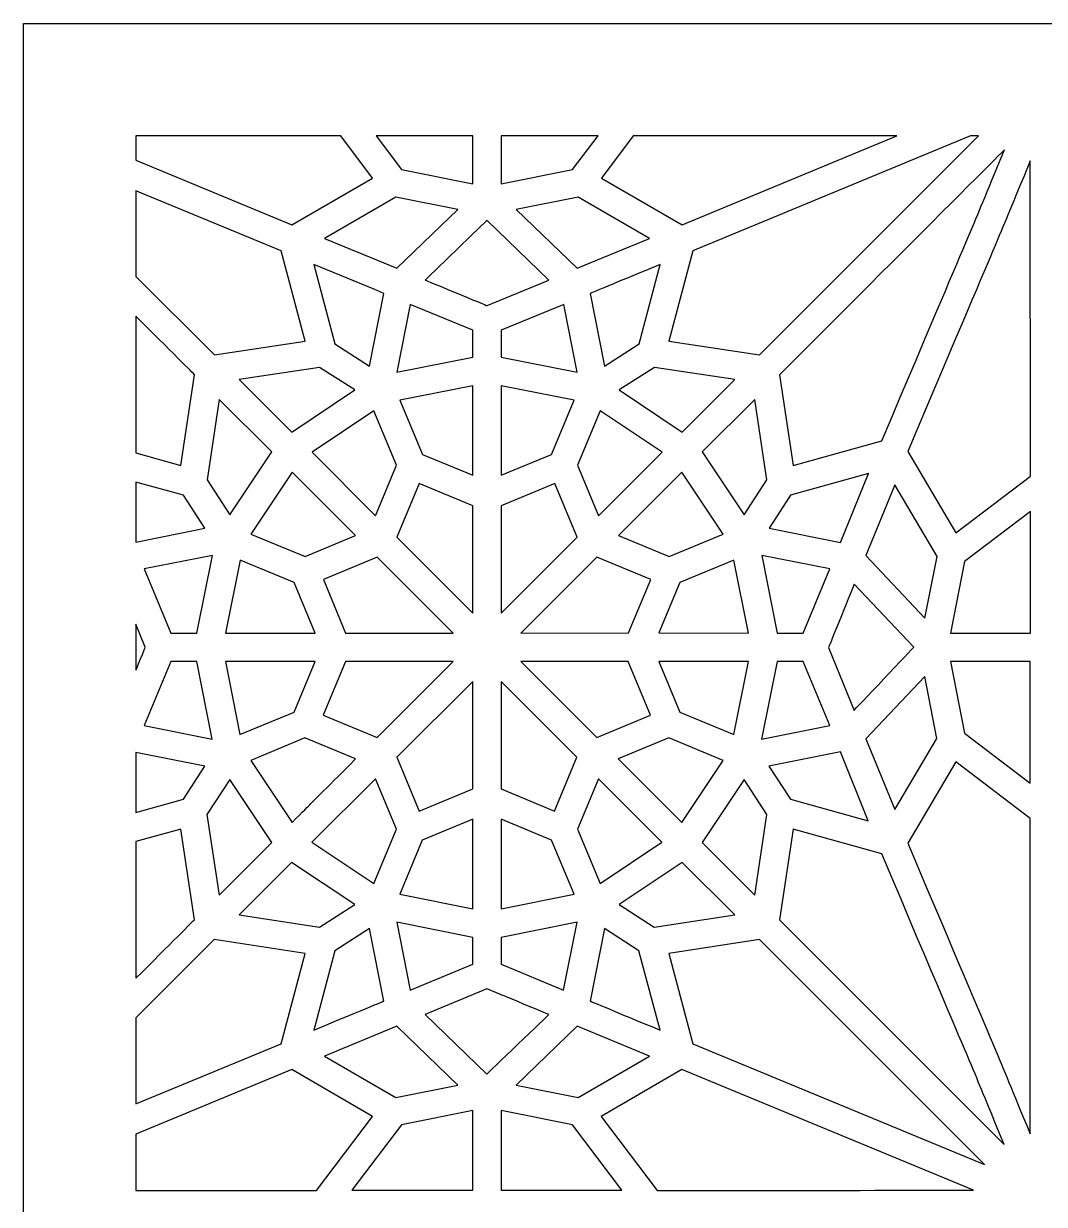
# Model space of a CAD drawing. Header units: millimetres. Extents: x -71 to 72, y -100 to 100.
# Drawn here: x -71.26 to -37.12, y 60.66 to 100.16 of the extents above; entities that cross this region are included whole.
import ezdxf

# ---------------------------------------------------------------- set-up
doc = ezdxf.new("R2010")
doc.units = ezdxf.units.MM
doc.header["$MEASUREMENT"] = 0
doc.layers.add('layer 1', color=7, linetype='Continuous')

msp = doc.modelspace()

# ---------------------------------------------------------------- linework, layer by layer
at = {"layer": 'layer 1', "color": 250}
for points, knots in [([(-71.2611, 100.1639), (-71.2611, 97.1268), (-71.2611, -98.5745), (-71.2611, -99.8361), (-71.2611, -99.8361), (-67.8761, -99.8361), (-44.6415, -99.8361), (-41.1315, -99.8361), (-41.1315, -99.8361), (-41.1315, -17.6932), (-64.9624, 9.6876), (-27.8356, 44.2271), (-27.8356, 44.2271), (-27.8356, 44.2271), (-27.8356, 44.2271), (-27.8356, 44.2271), (-27.8356, 44.2271), (-18.6697, 52.7731), (-6.8481, 60.2788), (0.1676, 70.1513), (0.1676, 70.1513), (13.6031, 51.2689), (43.5836, 41.9319), (48.2851, 8.6635), (48.2851, 8.6635), (48.2851, 8.6635), (48.2851, 8.6639), (48.2851, 8.6639), (48.2851, 8.6639), (48.2942, 8.5979), (48.3031, 8.5316), (48.3122, 8.4656), (48.3122, 8.4656), (48.3122, 8.4656), (48.3122, 8.4656), (48.3122, 8.4656), (48.3122, 8.4656), (51.6534, -15.6362), (41.4666, -45.9687), (41.4666, -99.8361), (41.4666, -99.8361), (44.6758, -99.8361), (70.0917, -99.8361), (71.5959, -99.8361), (71.5959, -99.8361), (71.5959, -96.0977), (71.5959, 89.4373), (71.5959, 100.1639), (71.5959, 100.1639), (50.7736, 100.1639), (-50.0276, 100.1639), (-71.2611, 100.1639)], [0, 0, 0, 0, 0.0714286, 0.0714286, 0.0714286, 0.0714286, 0.1428571, 0.1428571, 0.1428571, 0.1428571, 0.2142857, 0.2142857, 0.2142857, 0.2142857, 0.2857143, 0.2857143, 0.2857143, 0.2857143, 0.3571429, 0.3571429, 0.3571429, 0.3571429, 0.4285714, 0.4285714, 0.4285714, 0.4285714, 0.5, 0.5, 0.5, 0.5, 0.5714286, 0.5714286, 0.5714286, 0.5714286, 0.6428571, 0.6428571, 0.6428571, 0.6428571, 0.7142857, 0.7142857, 0.7142857, 0.7142857, 0.7857143, 0.7857143, 0.7857143, 0.7857143, 0.8571429, 0.8571429, 0.8571429, 0.8571429, 1, 1, 1, 1]), ([(-67.5032, 96.4061), (-67.5032, 96.4061), (-60.6557, 96.4061), (-60.6557, 96.4061), (-60.6557, 96.4061), (-60.6557, 96.4061), (-59.5888, 94.9953), (-59.5888, 94.9953), (-59.5888, 94.9953), (-59.5888, 94.9953), (-62.2864, 93.4293), (-62.2864, 93.4293), (-62.2864, 93.4293), (-62.2864, 93.4293), (-67.5032, 95.5904), (-67.5032, 95.5904), (-67.5032, 95.5904), (-67.5032, 95.5904), (-67.5032, 96.4061), (-67.5032, 96.4061)], [0, 0, 0, 0, 0.1666667, 0.1666667, 0.1666667, 0.1666667, 0.3333333, 0.3333333, 0.3333333, 0.3333333, 0.5, 0.5, 0.5, 0.5, 0.6666667, 0.6666667, 0.6666667, 0.6666667, 1, 1, 1, 1]), ([(-56.238, 96.4061), (-56.238, 96.4061), (-56.238, 94.802), (-56.238, 94.802), (-56.238, 94.802), (-56.238, 94.802), (-58.6213, 95.2786), (-58.6213, 95.2786), (-58.6213, 95.2786), (-58.6213, 95.2786), (-59.4749, 96.4061), (-59.4749, 96.4061), (-59.4749, 96.4061), (-59.4749, 96.4061), (-56.238, 96.4061), (-56.238, 96.4061)], [0, 0, 0, 0, 0.2, 0.2, 0.2, 0.2, 0.4, 0.4, 0.4, 0.4, 0.6, 0.6, 0.6, 0.6, 1, 1, 1, 1]), ([(-52.0506, 96.4061), (-52.0506, 96.4061), (-52.904, 95.2786), (-52.904, 95.2786), (-52.904, 95.2786), (-52.904, 95.2786), (-55.2876, 94.802), (-55.2876, 94.802), (-55.2876, 94.802), (-55.2876, 94.802), (-55.2876, 96.4061), (-55.2876, 96.4061), (-55.2876, 96.4061), (-55.2876, 96.4061), (-52.0506, 96.4061), (-52.0506, 96.4061)], [0, 0, 0, 0, 0.2, 0.2, 0.2, 0.2, 0.4, 0.4, 0.4, 0.4, 0.6, 0.6, 0.6, 0.6, 1, 1, 1, 1]), ([(-42.0539, 96.4061), (-42.0539, 96.4061), (-49.2391, 93.4293), (-49.2391, 93.4293), (-49.2391, 93.4293), (-49.2391, 93.4293), (-51.9366, 94.9953), (-51.9366, 94.9953), (-51.9366, 94.9953), (-51.9366, 94.9953), (-50.8697, 96.4061), (-50.8697, 96.4061), (-50.8697, 96.4061), (-50.8697, 96.4061), (-42.0539, 96.4061), (-42.0539, 96.4061)], [0, 0, 0, 0, 0.2, 0.2, 0.2, 0.2, 0.4, 0.4, 0.4, 0.4, 0.6, 0.6, 0.6, 0.6, 1, 1, 1, 1]), ([(-39.3212, 96.4061), (-39.3212, 96.4061), (-46.6453, 89.0782), (-46.6453, 89.0782), (-46.6453, 89.0782), (-46.6453, 89.0782), (-49.681, 89.5385), (-49.681, 89.5385), (-49.681, 89.5385), (-49.681, 89.5385), (-48.8768, 92.5622), (-48.8768, 92.5622), (-48.8768, 92.5622), (-48.8768, 92.5622), (-39.5983, 96.4061), (-39.5983, 96.4061), (-39.5983, 96.4061), (-39.5983, 96.4061), (-39.3212, 96.4061), (-39.3212, 96.4061)], [0, 0, 0, 0, 0.1666667, 0.1666667, 0.1666667, 0.1666667, 0.3333333, 0.3333333, 0.3333333, 0.3333333, 0.5, 0.5, 0.5, 0.5, 0.6666667, 0.6666667, 0.6666667, 0.6666667, 1, 1, 1, 1]), ([(-42.5603, 86.2051), (-42.5603, 86.2051), (-45.5236, 85.3835), (-45.5236, 85.3835), (-45.5236, 85.3835), (-45.5236, 85.3835), (-45.9806, 88.4135), (-45.9806, 88.4135), (-45.9806, 88.4135), (-45.9806, 88.4135), (-38.5335, 95.8649), (-38.4601, 95.9383), (-38.4601, 95.9383), (-39.8176, 92.6553), (-38.9921, 94.6192), (-42.5603, 86.2051)], [0, 0, 0, 0, 0.2, 0.2, 0.2, 0.2, 0.4, 0.4, 0.4, 0.4, 0.6, 0.6, 0.6, 0.6, 1, 1, 1, 1]), ([(-40.0815, 83.1286), (-40.0815, 83.1286), (-41.6914, 85.8478), (-41.6914, 85.8478), (-41.6914, 85.8478), (-38.0683, 94.3952), (-38.8972, 92.4221), (-37.5934, 95.5753), (-37.5934, 95.5753), (-37.5934, 95.5753), (-37.5906, 85.0226), (-37.5906, 85.0226), (-37.5906, 85.0226), (-37.5906, 85.0226), (-40.0815, 83.1286), (-40.0815, 83.1286)], [0, 0, 0, 0, 0.2, 0.2, 0.2, 0.2, 0.4, 0.4, 0.4, 0.4, 0.6, 0.6, 0.6, 0.6, 1, 1, 1, 1]), ([(-67.5032, 94.573), (-67.5032, 94.573), (-62.6486, 92.5622), (-62.6486, 92.5622), (-62.6486, 92.5622), (-62.6486, 92.5622), (-61.8444, 89.5385), (-61.8444, 89.5385), (-61.8444, 89.5385), (-61.8444, 89.5385), (-64.8799, 89.0782), (-64.8799, 89.0782), (-64.8799, 89.0782), (-64.8799, 89.0782), (-67.5032, 91.7025), (-67.5032, 91.7025), (-67.5032, 91.7025), (-67.5032, 91.7025), (-67.5032, 94.573), (-67.5032, 94.573)], [0, 0, 0, 0, 0.1666667, 0.1666667, 0.1666667, 0.1666667, 0.3333333, 0.3333333, 0.3333333, 0.3333333, 0.5, 0.5, 0.5, 0.5, 0.6666667, 0.6666667, 0.6666667, 0.6666667, 1, 1, 1, 1]), ([(-58.8135, 94.3589), (-58.8135, 94.3589), (-56.7402, 93.9444), (-56.7402, 93.9444), (-56.7402, 93.9444), (-56.7402, 93.9444), (-58.7798, 91.9766), (-58.7798, 91.9766), (-58.7798, 91.9766), (-58.7798, 91.9766), (-61.1944, 92.9767), (-61.1944, 92.9767), (-61.1944, 92.9767), (-61.1944, 92.9767), (-58.8135, 94.3589), (-58.8135, 94.3589)], [0, 0, 0, 0, 0.2, 0.2, 0.2, 0.2, 0.4, 0.4, 0.4, 0.4, 0.6, 0.6, 0.6, 0.6, 1, 1, 1, 1]), ([(-52.7458, 91.9766), (-52.7458, 91.9766), (-54.7856, 93.9444), (-54.7856, 93.9444), (-54.7856, 93.9444), (-54.7856, 93.9444), (-52.7119, 94.3589), (-52.7119, 94.3589), (-52.7119, 94.3589), (-52.7119, 94.3589), (-50.331, 92.9767), (-50.331, 92.9767), (-50.331, 92.9767), (-50.331, 92.9767), (-52.7458, 91.9766), (-52.7458, 91.9766)], [0, 0, 0, 0, 0.2, 0.2, 0.2, 0.2, 0.4, 0.4, 0.4, 0.4, 0.6, 0.6, 0.6, 0.6, 1, 1, 1, 1]), ([(-53.6925, 91.5843), (-53.6925, 91.5843), (-55.7629, 90.7267), (-55.7629, 90.7267), (-55.7629, 90.7267), (-55.7653, 90.7278), (-57.8305, 91.5832), (-57.8329, 91.5843), (-57.8329, 91.5843), (-57.8303, 91.5871), (-55.7655, 93.5789), (-55.7629, 93.5814), (-55.7629, 93.5814), (-55.7629, 93.5814), (-53.6925, 91.5843), (-53.6925, 91.5843)], [0, 0, 0, 0, 0.2, 0.2, 0.2, 0.2, 0.4, 0.4, 0.4, 0.4, 0.6, 0.6, 0.6, 0.6, 1, 1, 1, 1]), ([(-59.5176, 91.2647), (-59.5176, 91.2647), (-59.5201, 91.2622), (-59.5201, 91.2622), (-59.5201, 91.2622), (-59.5201, 91.2622), (-59.2136, 91.1356), (-59.2136, 91.1356), (-59.2136, 91.1356), (-59.2136, 91.1356), (-59.6966, 88.707), (-59.6966, 88.707), (-59.6966, 88.707), (-59.6966, 88.707), (-60.8484, 89.4493), (-60.8484, 89.4493), (-60.8484, 89.4493), (-60.8484, 89.4493), (-61.5556, 92.1078), (-61.5556, 92.1078), (-61.5556, 92.1078), (-61.5556, 92.1078), (-59.5176, 91.2647), (-59.5176, 91.2647)], [0, 0, 0, 0, 0.1428571, 0.1428571, 0.1428571, 0.1428571, 0.2857143, 0.2857143, 0.2857143, 0.2857143, 0.4285714, 0.4285714, 0.4285714, 0.4285714, 0.5714286, 0.5714286, 0.5714286, 0.5714286, 0.7142857, 0.7142857, 0.7142857, 0.7142857, 1, 1, 1, 1]), ([(-50.6771, 89.4493), (-50.6771, 89.4493), (-51.8353, 88.7028), (-51.8353, 88.7028), (-51.8353, 88.7028), (-51.8353, 88.7028), (-52.3129, 91.1352), (-52.3129, 91.1352), (-52.3129, 91.1352), (-52.3018, 91.1398), (-52.2885, 91.1486), (-49.9699, 92.1078), (-49.9699, 92.1078), (-49.9699, 92.1078), (-50.6771, 89.4493), (-50.6771, 89.4493)], [0, 0, 0, 0, 0.2, 0.2, 0.2, 0.2, 0.4, 0.4, 0.4, 0.4, 0.6, 0.6, 0.6, 0.6, 1, 1, 1, 1]), ([(-58.7799, 88.4993), (-58.7799, 88.4993), (-58.3285, 90.7694), (-58.3285, 90.7694), (-58.3285, 90.7694), (-58.3285, 90.7694), (-56.2373, 89.9047), (-56.2373, 89.9047), (-56.2373, 89.9047), (-56.2373, 89.9047), (-56.2369, 89.0044), (-56.2369, 89.0044), (-56.2369, 89.0044), (-56.2369, 89.0044), (-58.7799, 88.4993), (-58.7799, 88.4993)], [0, 0, 0, 0, 0.2, 0.2, 0.2, 0.2, 0.4, 0.4, 0.4, 0.4, 0.6, 0.6, 0.6, 0.6, 1, 1, 1, 1]), ([(-52.7456, 88.4993), (-52.7456, 88.4993), (-55.2903, 89.0051), (-55.2903, 89.0051), (-55.2903, 89.0051), (-55.2903, 89.0051), (-55.2883, 89.9047), (-55.2883, 89.9047), (-55.2883, 89.9047), (-55.2883, 89.9047), (-53.1972, 90.7694), (-53.1972, 90.7694), (-53.1972, 90.7694), (-53.1972, 90.7694), (-52.7456, 88.4993), (-52.7456, 88.4993)], [0, 0, 0, 0, 0.2, 0.2, 0.2, 0.2, 0.4, 0.4, 0.4, 0.4, 0.6, 0.6, 0.6, 0.6, 1, 1, 1, 1]), ([(-65.5451, 88.4139), (-65.5451, 88.4139), (-66.002, 85.3835), (-66.002, 85.3835), (-66.002, 85.3835), (-66.002, 85.3835), (-67.5032, 85.8002), (-67.5032, 85.8002), (-67.5032, 85.8002), (-67.5032, 85.8002), (-67.5032, 90.3732), (-67.5032, 90.3732), (-67.5032, 90.3732), (-66.3855, 89.2546), (-65.5451, 88.4139), (-65.5451, 88.4139)], [0, 0, 0, 0, 0.2, 0.2, 0.2, 0.2, 0.4, 0.4, 0.4, 0.4, 0.6, 0.6, 0.6, 0.6, 1, 1, 1, 1]), ([(-61.3609, 88.6619), (-61.3609, 88.6619), (-60.1854, 87.9052), (-60.1854, 87.9052), (-60.1854, 87.9052), (-60.1854, 87.9052), (-62.2934, 86.4979), (-62.2934, 86.4979), (-62.2934, 86.4979), (-62.2934, 86.4979), (-64.0534, 88.253), (-64.0534, 88.253), (-64.0534, 88.253), (-64.0534, 88.253), (-61.3609, 88.6619), (-61.3609, 88.6619)], [0, 0, 0, 0, 0.2, 0.2, 0.2, 0.2, 0.4, 0.4, 0.4, 0.4, 0.6, 0.6, 0.6, 0.6, 1, 1, 1, 1]), ([(-49.2321, 86.4979), (-49.2321, 86.4979), (-51.3401, 87.9052), (-51.3401, 87.9052), (-51.3401, 87.9052), (-51.3401, 87.9052), (-50.1647, 88.6619), (-50.1647, 88.6619), (-50.1647, 88.6619), (-50.1647, 88.6619), (-47.4719, 88.253), (-47.4719, 88.253), (-47.4719, 88.253), (-47.4719, 88.253), (-49.2321, 86.4979), (-49.2321, 86.4979)], [0, 0, 0, 0, 0.2, 0.2, 0.2, 0.2, 0.4, 0.4, 0.4, 0.4, 0.6, 0.6, 0.6, 0.6, 1, 1, 1, 1]), ([(-57.9243, 85.7508), (-57.9243, 85.7508), (-58.6767, 87.5619), (-58.6767, 87.5619), (-58.6767, 87.5619), (-58.6767, 87.5619), (-56.2366, 88.047), (-56.2366, 88.047), (-56.2366, 88.047), (-56.2366, 88.047), (-56.2359, 85.0509), (-56.2359, 85.0509), (-56.2359, 85.0509), (-56.2359, 85.0509), (-57.9243, 85.7508), (-57.9243, 85.7508)], [0, 0, 0, 0, 0.2, 0.2, 0.2, 0.2, 0.4, 0.4, 0.4, 0.4, 0.6, 0.6, 0.6, 0.6, 1, 1, 1, 1]), ([(-52.8487, 87.5619), (-52.8487, 87.5619), (-53.6011, 85.7508), (-53.6011, 85.7508), (-53.6011, 85.7508), (-53.6011, 85.7508), (-55.2913, 85.0505), (-55.2913, 85.0505), (-55.2913, 85.0505), (-55.2913, 85.0505), (-55.2913, 88.0477), (-55.2913, 88.0477), (-55.2913, 88.0477), (-55.2913, 88.0477), (-52.8487, 87.5619), (-52.8487, 87.5619)], [0, 0, 0, 0, 0.2, 0.2, 0.2, 0.2, 0.4, 0.4, 0.4, 0.4, 0.6, 0.6, 0.6, 0.6, 1, 1, 1, 1]), ([(-62.958, 85.834), (-62.958, 85.834), (-64.3665, 83.7244), (-64.3665, 83.7244), (-64.3665, 83.7244), (-64.3665, 83.7244), (-65.1254, 84.8963), (-65.1254, 84.8963), (-65.1254, 84.8963), (-65.1254, 84.8963), (-64.7192, 87.5905), (-64.7192, 87.5905), (-64.7192, 87.5905), (-64.7192, 87.5905), (-62.958, 85.834), (-62.958, 85.834)], [0, 0, 0, 0, 0.2, 0.2, 0.2, 0.2, 0.4, 0.4, 0.4, 0.4, 0.6, 0.6, 0.6, 0.6, 1, 1, 1, 1]), ([(-47.1592, 83.7244), (-47.1592, 83.7244), (-48.5674, 85.834), (-48.5674, 85.834), (-48.5674, 85.834), (-48.5674, 85.834), (-46.8063, 87.5901), (-46.8063, 87.5901), (-46.8063, 87.5901), (-46.8063, 87.5901), (-46.4002, 84.8963), (-46.4002, 84.8963), (-46.4002, 84.8963), (-46.4002, 84.8963), (-47.1592, 83.7244), (-47.1592, 83.7244)], [0, 0, 0, 0, 0.2, 0.2, 0.2, 0.2, 0.4, 0.4, 0.4, 0.4, 0.6, 0.6, 0.6, 0.6, 1, 1, 1, 1]), ([(-59.4931, 83.6983), (-59.4931, 83.6983), (-61.6154, 85.8206), (-61.6154, 85.8206), (-61.6154, 85.8206), (-61.6154, 85.8206), (-59.545, 87.2032), (-59.545, 87.2032), (-59.545, 87.2032), (-59.545, 87.2032), (-58.7912, 85.3885), (-58.7912, 85.3885), (-58.7912, 85.3885), (-58.7912, 85.3885), (-59.4931, 83.6983), (-59.4931, 83.6983)], [0, 0, 0, 0, 0.2, 0.2, 0.2, 0.2, 0.4, 0.4, 0.4, 0.4, 0.6, 0.6, 0.6, 0.6, 1, 1, 1, 1]), ([(-52.0325, 83.6983), (-52.0325, 83.6983), (-52.7345, 85.3885), (-52.7345, 85.3885), (-52.7345, 85.3885), (-52.7345, 85.3885), (-51.9807, 87.2032), (-51.9807, 87.2032), (-51.9807, 87.2032), (-51.9807, 87.2032), (-49.91, 85.8206), (-49.91, 85.8206), (-49.91, 85.8206), (-49.91, 85.8206), (-52.0325, 83.6983), (-52.0325, 83.6983)], [0, 0, 0, 0, 0.2, 0.2, 0.2, 0.2, 0.4, 0.4, 0.4, 0.4, 0.6, 0.6, 0.6, 0.6, 1, 1, 1, 1]), ([(-60.1573, 83.034), (-60.1573, 83.034), (-61.8495, 82.3313), (-61.8495, 82.3313), (-61.8495, 82.3313), (-61.8495, 82.3313), (-63.6636, 83.0848), (-63.6636, 83.0848), (-63.6636, 83.0848), (-63.6636, 83.0848), (-62.2802, 85.157), (-62.2802, 85.157), (-62.2802, 85.157), (-62.2802, 85.157), (-60.1573, 83.034), (-60.1573, 83.034)], [0, 0, 0, 0, 0.2, 0.2, 0.2, 0.2, 0.4, 0.4, 0.4, 0.4, 0.6, 0.6, 0.6, 0.6, 1, 1, 1, 1]), ([(-49.6762, 82.3313), (-49.6762, 82.3313), (-51.3683, 83.034), (-51.3683, 83.034), (-51.3683, 83.034), (-51.3683, 83.034), (-49.2453, 85.157), (-49.2453, 85.157), (-49.2453, 85.157), (-49.2453, 85.157), (-47.862, 83.0848), (-47.862, 83.0848), (-47.862, 83.0848), (-47.862, 83.0848), (-49.6762, 82.3313), (-49.6762, 82.3313)], [0, 0, 0, 0, 0.2, 0.2, 0.2, 0.2, 0.4, 0.4, 0.4, 0.4, 0.6, 0.6, 0.6, 0.6, 1, 1, 1, 1]), ([(-45.6125, 84.3845), (-45.6125, 84.3845), (-43.0074, 85.1066), (-43.0074, 85.1066), (-43.0074, 85.1066), (-43.0074, 85.1066), (-43.9364, 82.8012), (-43.9364, 82.8012), (-43.9364, 82.8012), (-43.9364, 82.8012), (-46.3302, 83.2764), (-46.3302, 83.2764), (-46.3302, 83.2764), (-46.3302, 83.2764), (-45.6125, 84.3845), (-45.6125, 84.3845)], [0, 0, 0, 0, 0.2, 0.2, 0.2, 0.2, 0.4, 0.4, 0.4, 0.4, 0.6, 0.6, 0.6, 0.6, 1, 1, 1, 1]), ([(-67.5032, 82.8181), (-67.5032, 82.8181), (-67.5032, 84.8254), (-67.5032, 84.8254), (-67.5032, 84.8254), (-67.5032, 84.8254), (-65.9132, 84.3845), (-65.9132, 84.3845), (-65.9132, 84.3845), (-65.9132, 84.3845), (-65.1955, 83.2764), (-65.1955, 83.2764), (-65.1955, 83.2764), (-65.1955, 83.2764), (-67.5032, 82.8181), (-67.5032, 82.8181)], [0, 0, 0, 0, 0.2, 0.2, 0.2, 0.2, 0.4, 0.4, 0.4, 0.4, 0.6, 0.6, 0.6, 0.6, 1, 1, 1, 1]), ([(-56.2355, 84.0341), (-56.2355, 84.0341), (-56.2344, 80.4397), (-56.2344, 80.4397), (-56.2344, 80.4397), (-56.2344, 80.4397), (-58.7746, 82.9797), (-58.7746, 82.9797), (-58.7746, 82.9797), (-58.7746, 82.9797), (-58.0279, 84.7771), (-58.0279, 84.7771), (-58.0279, 84.7771), (-58.0279, 84.7771), (-56.2355, 84.0341), (-56.2355, 84.0341)], [0, 0, 0, 0, 0.2, 0.2, 0.2, 0.2, 0.4, 0.4, 0.4, 0.4, 0.6, 0.6, 0.6, 0.6, 1, 1, 1, 1]), ([(-53.4978, 84.7771), (-53.4978, 84.7771), (-52.7512, 82.9797), (-52.7512, 82.9797), (-52.7512, 82.9797), (-52.7512, 82.9797), (-55.2913, 80.4397), (-55.2913, 80.4397), (-55.2913, 80.4397), (-55.2913, 80.4397), (-55.2913, 84.0334), (-55.2913, 84.0334), (-55.2913, 84.0334), (-55.2913, 84.0334), (-53.4978, 84.7771), (-53.4978, 84.7771)], [0, 0, 0, 0, 0.2, 0.2, 0.2, 0.2, 0.4, 0.4, 0.4, 0.4, 0.6, 0.6, 0.6, 0.6, 1, 1, 1, 1]), ([(-41.1154, 80.269), (-41.1154, 80.269), (-43.0956, 82.3662), (-43.0956, 82.3662), (-43.0956, 82.3662), (-43.0956, 82.3662), (-42.1199, 84.7274), (-42.1199, 84.7274), (-42.1199, 84.7274), (-42.1199, 84.7274), (-40.7052, 82.3383), (-40.7052, 82.3383), (-40.7052, 82.3383), (-40.7052, 82.3383), (-41.1154, 80.269), (-41.1154, 80.269)], [0, 0, 0, 0, 0.2, 0.2, 0.2, 0.2, 0.4, 0.4, 0.4, 0.4, 0.6, 0.6, 0.6, 0.6, 1, 1, 1, 1]), ([(-40.2594, 79.7715), (-40.2594, 79.7715), (-39.791, 82.1694), (-39.791, 82.1694), (-39.791, 82.1694), (-39.791, 82.1694), (-37.5906, 83.844), (-37.5906, 83.844), (-37.5906, 83.844), (-37.5906, 83.844), (-37.5906, 79.7715), (-37.5906, 79.7715), (-37.5906, 79.7715), (-37.5906, 79.7715), (-40.2594, 79.7715), (-40.2594, 79.7715)], [0, 0, 0, 0, 0.2, 0.2, 0.2, 0.2, 0.4, 0.4, 0.4, 0.4, 0.6, 0.6, 0.6, 0.6, 1, 1, 1, 1]), ([(-64.949, 82.3676), (-64.949, 82.3676), (-65.4644, 79.7715), (-65.4644, 79.7715), (-65.4644, 79.7715), (-65.4644, 79.7715), (-66.3378, 79.7715), (-66.3378, 79.7715), (-66.3378, 79.7715), (-66.3378, 79.7715), (-67.2268, 81.9154), (-67.2268, 81.9154), (-67.2268, 81.9154), (-67.2268, 81.9154), (-64.949, 82.3676), (-64.949, 82.3676)], [0, 0, 0, 0, 0.2, 0.2, 0.2, 0.2, 0.4, 0.4, 0.4, 0.4, 0.6, 0.6, 0.6, 0.6, 1, 1, 1, 1]), ([(-62.2093, 81.4635), (-62.2093, 81.4635), (-61.5077, 79.7715), (-61.5077, 79.7715), (-61.5077, 79.7715), (-61.5077, 79.7715), (-64.5066, 79.7715), (-64.5066, 79.7715), (-64.5066, 79.7715), (-64.5066, 79.7715), (-64.0211, 82.2163), (-64.0211, 82.2163), (-64.0211, 82.2163), (-64.0211, 82.2163), (-62.2093, 81.4635), (-62.2093, 81.4635)], [0, 0, 0, 0, 0.2, 0.2, 0.2, 0.2, 0.4, 0.4, 0.4, 0.4, 0.6, 0.6, 0.6, 0.6, 1, 1, 1, 1]), ([(-56.8949, 79.7715), (-56.8949, 79.7715), (-60.4908, 79.7715), (-60.4908, 79.7715), (-60.4908, 79.7715), (-60.4908, 79.7715), (-61.2357, 81.5693), (-61.2357, 81.5693), (-61.2357, 81.5693), (-61.2357, 81.5693), (-59.4388, 82.3158), (-59.4388, 82.3158), (-59.4388, 82.3158), (-59.4388, 82.3158), (-56.8949, 79.7715), (-56.8949, 79.7715)], [0, 0, 0, 0, 0.2, 0.2, 0.2, 0.2, 0.4, 0.4, 0.4, 0.4, 0.6, 0.6, 0.6, 0.6, 1, 1, 1, 1]), ([(-52.0867, 82.3158), (-52.0867, 82.3158), (-50.2896, 81.5693), (-50.2896, 81.5693), (-50.2896, 81.5693), (-50.2896, 81.5693), (-51.0333, 79.7751), (-51.0333, 79.7751), (-51.0333, 79.7751), (-51.0333, 79.7751), (-54.63, 79.7726), (-54.63, 79.7726), (-54.63, 79.7726), (-54.63, 79.7726), (-52.0867, 82.3158), (-52.0867, 82.3158)], [0, 0, 0, 0, 0.2, 0.2, 0.2, 0.2, 0.4, 0.4, 0.4, 0.4, 0.6, 0.6, 0.6, 0.6, 1, 1, 1, 1]), ([(-47.5041, 82.2163), (-47.5041, 82.2163), (-47.0192, 79.7729), (-47.0192, 79.7729), (-47.0192, 79.7729), (-47.0192, 79.7729), (-50.0163, 79.7751), (-50.0163, 79.7751), (-50.0163, 79.7751), (-50.0163, 79.7751), (-49.3165, 81.4635), (-49.3165, 81.4635), (-49.3165, 81.4635), (-49.3165, 81.4635), (-47.5041, 82.2163), (-47.5041, 82.2163)], [0, 0, 0, 0, 0.2, 0.2, 0.2, 0.2, 0.4, 0.4, 0.4, 0.4, 0.6, 0.6, 0.6, 0.6, 1, 1, 1, 1]), ([(-44.2987, 81.9154), (-44.2987, 81.9154), (-45.1879, 79.7715), (-45.1879, 79.7715), (-45.1879, 79.7715), (-45.1879, 79.7715), (-46.0612, 79.7722), (-46.0612, 79.7722), (-46.0612, 79.7722), (-46.0612, 79.7722), (-46.5764, 82.3676), (-46.5764, 82.3676), (-46.5764, 82.3676), (-46.5764, 82.3676), (-44.2987, 81.9154), (-44.2987, 81.9154)], [0, 0, 0, 0, 0.2, 0.2, 0.2, 0.2, 0.4, 0.4, 0.4, 0.4, 0.6, 0.6, 0.6, 0.6, 1, 1, 1, 1]), ([(-41.4911, 79.2988), (-41.4937, 79.2956), (-43.485, 77.1874), (-43.4877, 77.1846), (-43.4877, 77.1846), (-43.4877, 77.1846), (-44.337, 79.2925), (-44.337, 79.2925), (-44.337, 79.2925), (-44.3345, 79.2992), (-43.487, 81.4028), (-43.4844, 81.4091), (-43.4844, 81.4091), (-43.4844, 81.4091), (-41.4911, 79.2988), (-41.4911, 79.2988)], [0, 0, 0, 0, 0.2, 0.2, 0.2, 0.2, 0.4, 0.4, 0.4, 0.4, 0.6, 0.6, 0.6, 0.6, 1, 1, 1, 1]), ([(-67.5032, 80.0739), (-67.5032, 80.0739), (-67.1917, 79.3013), (-67.1917, 79.3013), (-67.1917, 79.3013), (-67.1946, 79.2946), (-67.5004, 78.535), (-67.5032, 78.5283), (-67.5032, 78.5283), (-67.5032, 79.0847), (-67.5032, 79.5112), (-67.5032, 80.0739)], [0, 0, 0, 0, 0.25, 0.25, 0.25, 0.25, 0.5, 0.5, 0.5, 0.5, 1, 1, 1, 1]), ([(-67.23, 76.6784), (-67.23, 76.6784), (-66.3411, 78.8219), (-66.3411, 78.8219), (-66.3411, 78.8219), (-66.3411, 78.8219), (-65.4678, 78.8215), (-65.4678, 78.8215), (-65.4678, 78.8215), (-65.4678, 78.8215), (-64.9526, 76.2261), (-64.9526, 76.2261), (-64.9526, 76.2261), (-64.9526, 76.2261), (-67.23, 76.6784), (-67.23, 76.6784)], [0, 0, 0, 0, 0.2, 0.2, 0.2, 0.2, 0.4, 0.4, 0.4, 0.4, 0.6, 0.6, 0.6, 0.6, 1, 1, 1, 1]), ([(-61.5124, 78.8187), (-61.5124, 78.8187), (-62.2125, 77.1303), (-62.2125, 77.1303), (-62.2125, 77.1303), (-62.2125, 77.1303), (-64.0249, 76.3775), (-64.0249, 76.3775), (-64.0249, 76.3775), (-64.0249, 76.3775), (-64.5098, 78.8208), (-64.5098, 78.8208), (-64.5098, 78.8208), (-64.5098, 78.8208), (-61.5124, 78.8187), (-61.5124, 78.8187)], [0, 0, 0, 0, 0.2, 0.2, 0.2, 0.2, 0.4, 0.4, 0.4, 0.4, 0.6, 0.6, 0.6, 0.6, 1, 1, 1, 1]), ([(-59.4421, 76.278), (-59.4421, 76.278), (-61.2395, 77.0248), (-61.2395, 77.0248), (-61.2395, 77.0248), (-61.2395, 77.0248), (-60.4957, 78.8187), (-60.4957, 78.8187), (-60.4957, 78.8187), (-60.4957, 78.8187), (-56.8991, 78.8212), (-56.8991, 78.8212), (-56.8991, 78.8212), (-56.8991, 78.8212), (-59.4421, 76.278), (-59.4421, 76.278)], [0, 0, 0, 0, 0.2, 0.2, 0.2, 0.2, 0.4, 0.4, 0.4, 0.4, 0.6, 0.6, 0.6, 0.6, 1, 1, 1, 1]), ([(-52.0902, 76.278), (-52.0902, 76.278), (-54.634, 78.8219), (-54.634, 78.8219), (-54.634, 78.8219), (-54.634, 78.8219), (-51.0383, 78.8219), (-51.0383, 78.8219), (-51.0383, 78.8219), (-51.0383, 78.8219), (-50.293, 77.0248), (-50.293, 77.0248), (-50.293, 77.0248), (-50.293, 77.0248), (-52.0902, 76.278), (-52.0902, 76.278)], [0, 0, 0, 0, 0.2, 0.2, 0.2, 0.2, 0.4, 0.4, 0.4, 0.4, 0.6, 0.6, 0.6, 0.6, 1, 1, 1, 1]), ([(-47.5076, 76.3775), (-47.5076, 76.3775), (-49.3196, 77.1303), (-49.3196, 77.1303), (-49.3196, 77.1303), (-49.3196, 77.1303), (-50.0211, 78.8219), (-50.0211, 78.8219), (-50.0211, 78.8219), (-50.0211, 78.8219), (-47.0222, 78.8219), (-47.0222, 78.8219), (-47.0222, 78.8219), (-47.0222, 78.8219), (-47.5076, 76.3775), (-47.5076, 76.3775)], [0, 0, 0, 0, 0.2, 0.2, 0.2, 0.2, 0.4, 0.4, 0.4, 0.4, 0.6, 0.6, 0.6, 0.6, 1, 1, 1, 1]), ([(-46.5799, 76.2258), (-46.5799, 76.2258), (-46.0647, 78.8219), (-46.0647, 78.8219), (-46.0647, 78.8219), (-46.0647, 78.8219), (-45.1912, 78.8219), (-45.1912, 78.8219), (-45.1912, 78.8219), (-45.1912, 78.8219), (-44.302, 76.6784), (-44.302, 76.6784), (-44.302, 76.6784), (-44.302, 76.6784), (-46.5799, 76.2258), (-46.5799, 76.2258)], [0, 0, 0, 0, 0.2, 0.2, 0.2, 0.2, 0.4, 0.4, 0.4, 0.4, 0.6, 0.6, 0.6, 0.6, 1, 1, 1, 1]), ([(-40.2629, 78.8219), (-40.2629, 78.8219), (-37.594, 78.8219), (-37.594, 78.8219), (-37.594, 78.8219), (-37.594, 78.8219), (-37.594, 74.7497), (-37.594, 74.7497), (-37.594, 74.7497), (-37.594, 74.7497), (-39.7944, 76.4244), (-39.7944, 76.4244), (-39.7944, 76.4244), (-39.7944, 76.4244), (-40.2629, 78.8219), (-40.2629, 78.8219)], [0, 0, 0, 0, 0.2, 0.2, 0.2, 0.2, 0.4, 0.4, 0.4, 0.4, 0.6, 0.6, 0.6, 0.6, 1, 1, 1, 1]), ([(-42.1233, 73.866), (-42.1233, 73.866), (-43.099, 76.2275), (-43.099, 76.2275), (-43.099, 76.2275), (-43.099, 76.2275), (-41.1219, 78.3213), (-41.1219, 78.3213), (-41.1219, 78.3213), (-41.1219, 78.3213), (-40.7154, 76.2441), (-40.7154, 76.2441), (-40.7154, 76.2441), (-40.7154, 76.2441), (-42.1233, 73.866), (-42.1233, 73.866)], [0, 0, 0, 0, 0.2, 0.2, 0.2, 0.2, 0.4, 0.4, 0.4, 0.4, 0.6, 0.6, 0.6, 0.6, 1, 1, 1, 1]), ([(-58.0311, 73.8166), (-58.0311, 73.8166), (-58.7779, 75.6137), (-58.7779, 75.6137), (-58.7779, 75.6137), (-58.7779, 75.6137), (-56.2377, 78.154), (-56.2377, 78.154), (-56.2377, 78.154), (-56.2377, 78.154), (-56.2377, 74.5599), (-56.2377, 74.5599), (-56.2377, 74.5599), (-56.2377, 74.5599), (-58.0311, 73.8166), (-58.0311, 73.8166)], [0, 0, 0, 0, 0.2, 0.2, 0.2, 0.2, 0.4, 0.4, 0.4, 0.4, 0.6, 0.6, 0.6, 0.6, 1, 1, 1, 1]), ([(-52.7544, 75.6137), (-52.7544, 75.6137), (-53.5011, 73.8166), (-53.5011, 73.8166), (-53.5011, 73.8166), (-53.5011, 73.8166), (-55.2935, 74.5596), (-55.2935, 74.5596), (-55.2935, 74.5596), (-55.2935, 74.5596), (-55.2943, 78.154), (-55.2943, 78.154), (-55.2943, 78.154), (-55.2943, 78.154), (-52.7544, 75.6137), (-52.7544, 75.6137)], [0, 0, 0, 0, 0.2, 0.2, 0.2, 0.2, 0.4, 0.4, 0.4, 0.4, 0.6, 0.6, 0.6, 0.6, 1, 1, 1, 1]), ([(-61.8527, 76.2625), (-61.8527, 76.2625), (-60.1606, 75.5594), (-60.1606, 75.5594), (-60.1606, 75.5594), (-62.5752, 73.1453), (-60.7774, 74.9427), (-62.2835, 73.4367), (-62.2835, 73.4367), (-62.2835, 73.4367), (-63.667, 75.5089), (-63.667, 75.5089), (-63.667, 75.5089), (-63.667, 75.5089), (-61.8527, 76.2625), (-61.8527, 76.2625)], [0, 0, 0, 0, 0.2, 0.2, 0.2, 0.2, 0.4, 0.4, 0.4, 0.4, 0.6, 0.6, 0.6, 0.6, 1, 1, 1, 1]), ([(-49.6795, 76.2625), (-49.6795, 76.2625), (-47.8654, 75.5089), (-47.8654, 75.5089), (-47.8654, 75.5089), (-47.8654, 75.5089), (-49.2487, 73.4367), (-49.2487, 73.4367), (-49.2487, 73.4367), (-49.2487, 73.4367), (-51.3716, 75.5594), (-51.3716, 75.5594), (-51.3716, 75.5594), (-51.3716, 75.5594), (-49.6795, 76.2625), (-49.6795, 76.2625)], [0, 0, 0, 0, 0.2, 0.2, 0.2, 0.2, 0.4, 0.4, 0.4, 0.4, 0.6, 0.6, 0.6, 0.6, 1, 1, 1, 1]), ([(-67.5032, 75.7749), (-67.5032, 75.7749), (-65.1988, 75.3174), (-65.1988, 75.3174), (-65.1988, 75.3174), (-65.1988, 75.3174), (-65.9164, 74.2093), (-65.9164, 74.2093), (-65.9164, 74.2093), (-65.9164, 74.2093), (-67.5032, 73.7694), (-67.5032, 73.7694), (-67.5032, 73.7694), (-67.5032, 73.7694), (-67.5032, 75.7749), (-67.5032, 75.7749)], [0, 0, 0, 0, 0.2, 0.2, 0.2, 0.2, 0.4, 0.4, 0.4, 0.4, 0.6, 0.6, 0.6, 0.6, 1, 1, 1, 1]), ([(-43.0108, 73.4868), (-43.0108, 73.4868), (-45.6158, 74.2093), (-45.6158, 74.2093), (-45.6158, 74.2093), (-45.6158, 74.2093), (-46.3335, 75.3174), (-46.3335, 75.3174), (-46.3335, 75.3174), (-46.3335, 75.3174), (-43.9397, 75.7926), (-43.9397, 75.7926), (-43.9397, 75.7926), (-43.9397, 75.7926), (-43.0108, 73.4868), (-43.0108, 73.4868)], [0, 0, 0, 0, 0.2, 0.2, 0.2, 0.2, 0.4, 0.4, 0.4, 0.4, 0.6, 0.6, 0.6, 0.6, 1, 1, 1, 1]), ([(-40.0848, 75.4652), (-40.0848, 75.4652), (-37.594, 73.5711), (-37.594, 73.5711), (-37.594, 73.5711), (-37.594, 73.5711), (-37.5969, 63.0185), (-37.5969, 63.0185), (-37.5969, 63.0185), (-38.8885, 66.1427), (-38.3083, 64.7605), (-41.6947, 72.746), (-41.6947, 72.746), (-41.6947, 72.746), (-40.0848, 75.4652), (-40.0848, 75.4652)], [0, 0, 0, 0, 0.2, 0.2, 0.2, 0.2, 0.4, 0.4, 0.4, 0.4, 0.6, 0.6, 0.6, 0.6, 1, 1, 1, 1]), ([(-64.3698, 74.8693), (-64.3698, 74.8693), (-62.9613, 72.7597), (-62.9613, 72.7597), (-62.9613, 72.7597), (-62.9613, 72.7597), (-64.7224, 71.0036), (-64.7224, 71.0036), (-64.7224, 71.0036), (-64.7224, 71.0036), (-65.1287, 73.6974), (-65.1287, 73.6974), (-65.1287, 73.6974), (-65.1287, 73.6974), (-64.3698, 74.8693), (-64.3698, 74.8693)], [0, 0, 0, 0, 0.2, 0.2, 0.2, 0.2, 0.4, 0.4, 0.4, 0.4, 0.6, 0.6, 0.6, 0.6, 1, 1, 1, 1]), ([(-59.4964, 74.8954), (-59.4964, 74.8954), (-58.7945, 73.2053), (-58.7945, 73.2053), (-58.7945, 73.2053), (-58.7945, 73.2053), (-59.5483, 71.3906), (-59.5483, 71.3906), (-59.5483, 71.3906), (-59.5483, 71.3906), (-61.6188, 72.7731), (-61.6188, 72.7731), (-61.6188, 72.7731), (-61.6188, 72.7731), (-59.4964, 74.8954), (-59.4964, 74.8954)], [0, 0, 0, 0, 0.2, 0.2, 0.2, 0.2, 0.4, 0.4, 0.4, 0.4, 0.6, 0.6, 0.6, 0.6, 1, 1, 1, 1]), ([(-52.0358, 74.8954), (-52.0358, 74.8954), (-49.9136, 72.7731), (-49.9136, 72.7731), (-49.9136, 72.7731), (-49.9136, 72.7731), (-51.984, 71.3906), (-51.984, 71.3906), (-51.984, 71.3906), (-51.984, 71.3906), (-52.7378, 73.2053), (-52.7378, 73.2053), (-52.7378, 73.2053), (-52.7378, 73.2053), (-52.0358, 74.8954), (-52.0358, 74.8954)], [0, 0, 0, 0, 0.2, 0.2, 0.2, 0.2, 0.4, 0.4, 0.4, 0.4, 0.6, 0.6, 0.6, 0.6, 1, 1, 1, 1]), ([(-46.4035, 73.6974), (-46.4035, 73.6974), (-46.8096, 71.0036), (-46.8096, 71.0036), (-46.8096, 71.0036), (-46.8096, 71.0036), (-48.571, 72.7597), (-48.571, 72.7597), (-48.571, 72.7597), (-48.571, 72.7597), (-47.1625, 74.8693), (-47.1625, 74.8693), (-47.1625, 74.8693), (-47.1625, 74.8693), (-46.4035, 73.6974), (-46.4035, 73.6974)], [0, 0, 0, 0, 0.2, 0.2, 0.2, 0.2, 0.4, 0.4, 0.4, 0.4, 0.6, 0.6, 0.6, 0.6, 1, 1, 1, 1]), ([(-56.2377, 73.5432), (-56.2377, 73.5432), (-56.2377, 70.546), (-56.2377, 70.546), (-56.2377, 70.546), (-56.2377, 70.546), (-58.68, 71.0318), (-58.68, 71.0318), (-58.68, 71.0318), (-58.68, 71.0318), (-57.9278, 72.8426), (-57.9278, 72.8426), (-57.9278, 72.8426), (-57.9278, 72.8426), (-56.2377, 73.5432), (-56.2377, 73.5432)], [0, 0, 0, 0, 0.2, 0.2, 0.2, 0.2, 0.4, 0.4, 0.4, 0.4, 0.6, 0.6, 0.6, 0.6, 1, 1, 1, 1]), ([(-53.6044, 72.8426), (-53.6044, 72.8426), (-52.852, 71.0318), (-52.852, 71.0318), (-52.852, 71.0318), (-52.852, 71.0318), (-55.2921, 70.5467), (-55.2921, 70.5467), (-55.2921, 70.5467), (-55.2921, 70.5467), (-55.2931, 73.5429), (-55.2931, 73.5429), (-55.2931, 73.5429), (-55.2931, 73.5429), (-53.6044, 72.8426), (-53.6044, 72.8426)], [0, 0, 0, 0, 0.2, 0.2, 0.2, 0.2, 0.4, 0.4, 0.4, 0.4, 0.6, 0.6, 0.6, 0.6, 1, 1, 1, 1]), ([(-67.5032, 72.795), (-67.5032, 72.795), (-66.0053, 73.2102), (-66.0053, 73.2102), (-66.0053, 73.2102), (-66.0053, 73.2102), (-65.5483, 70.1802), (-65.5483, 70.1802), (-65.5483, 70.1802), (-65.5483, 70.1802), (-66.3871, 69.3406), (-67.5032, 68.2241), (-67.5032, 68.2241), (-67.5032, 68.2241), (-67.5032, 72.795), (-67.5032, 72.795)], [0, 0, 0, 0, 0.2, 0.2, 0.2, 0.2, 0.4, 0.4, 0.4, 0.4, 0.6, 0.6, 0.6, 0.6, 1, 1, 1, 1]), ([(-45.9839, 70.1799), (-45.9839, 70.1799), (-45.5269, 73.2102), (-45.5269, 73.2102), (-45.5269, 73.2102), (-45.5269, 73.2102), (-42.5637, 72.3882), (-42.5637, 72.3882), (-42.5637, 72.3882), (-38.8284, 63.5762), (-39.8528, 66.0157), (-38.4634, 62.6551), (-38.4634, 62.6551), (-38.5399, 62.7317), (-45.9839, 70.1799), (-45.9839, 70.1799)], [0, 0, 0, 0, 0.2, 0.2, 0.2, 0.2, 0.4, 0.4, 0.4, 0.4, 0.6, 0.6, 0.6, 0.6, 1, 1, 1, 1]), ([(-62.2967, 72.0958), (-62.2967, 72.0958), (-60.1887, 70.6886), (-60.1887, 70.6886), (-60.1887, 70.6886), (-60.1887, 70.6886), (-61.3642, 69.9319), (-61.3642, 69.9319), (-61.3642, 69.9319), (-61.3642, 69.9319), (-64.0571, 70.3407), (-64.0571, 70.3407), (-64.0571, 70.3407), (-64.0571, 70.3407), (-62.2967, 72.0958), (-62.2967, 72.0958)], [0, 0, 0, 0, 0.2, 0.2, 0.2, 0.2, 0.4, 0.4, 0.4, 0.4, 0.6, 0.6, 0.6, 0.6, 1, 1, 1, 1]), ([(-50.1682, 69.9319), (-50.1682, 69.9319), (-51.3433, 70.6886), (-51.3433, 70.6886), (-51.3433, 70.6886), (-51.3433, 70.6886), (-49.2355, 72.0958), (-49.2355, 72.0958), (-49.2355, 72.0958), (-49.2355, 72.0958), (-47.4753, 70.3407), (-47.4753, 70.3407), (-47.4753, 70.3407), (-47.4753, 70.3407), (-50.1682, 69.9319), (-50.1682, 69.9319)], [0, 0, 0, 0, 0.2, 0.2, 0.2, 0.2, 0.4, 0.4, 0.4, 0.4, 0.6, 0.6, 0.6, 0.6, 1, 1, 1, 1]), ([(-56.2384, 69.5886), (-56.2384, 69.5886), (-56.2406, 68.689), (-56.2406, 68.689), (-56.2406, 68.689), (-56.2406, 68.689), (-58.3317, 67.824), (-58.3317, 67.824), (-58.3317, 67.824), (-58.3317, 67.824), (-58.7834, 70.0945), (-58.7834, 70.0945), (-58.7834, 70.0945), (-58.7834, 70.0945), (-56.2384, 69.5886), (-56.2384, 69.5886)], [0, 0, 0, 0, 0.2, 0.2, 0.2, 0.2, 0.4, 0.4, 0.4, 0.4, 0.6, 0.6, 0.6, 0.6, 1, 1, 1, 1]), ([(-52.7489, 70.0945), (-52.7489, 70.0945), (-53.2005, 67.824), (-53.2005, 67.824), (-53.2005, 67.824), (-53.2005, 67.824), (-55.2916, 68.689), (-55.2916, 68.689), (-55.2916, 68.689), (-55.2916, 68.689), (-55.292, 69.5893), (-55.292, 69.5893), (-55.292, 69.5893), (-55.292, 69.5893), (-52.7489, 70.0945), (-52.7489, 70.0945)], [0, 0, 0, 0, 0.2, 0.2, 0.2, 0.2, 0.4, 0.4, 0.4, 0.4, 0.6, 0.6, 0.6, 0.6, 1, 1, 1, 1]), ([(-60.8518, 69.1441), (-60.8518, 69.1441), (-59.6936, 69.8909), (-59.6936, 69.8909), (-59.6936, 69.8909), (-59.6936, 69.8909), (-59.2159, 67.4585), (-59.2159, 67.4585), (-59.2159, 67.4585), (-59.227, 67.4539), (-59.2402, 67.4451), (-61.559, 66.4859), (-61.559, 66.4859), (-61.559, 66.4859), (-60.8518, 69.1441), (-60.8518, 69.1441)], [0, 0, 0, 0, 0.2, 0.2, 0.2, 0.2, 0.4, 0.4, 0.4, 0.4, 0.6, 0.6, 0.6, 0.6, 1, 1, 1, 1]), ([(-51.8321, 69.8867), (-51.8321, 69.8867), (-50.6805, 69.1445), (-50.6805, 69.1445), (-50.6805, 69.1445), (-50.6805, 69.1445), (-49.9731, 66.4859), (-49.9731, 66.4859), (-49.9731, 66.4859), (-51.5319, 67.1308), (-52.2515, 67.4317), (-52.3153, 67.4582), (-52.3153, 67.4582), (-52.3153, 67.4582), (-51.8321, 69.8867), (-51.8321, 69.8867)], [0, 0, 0, 0, 0.2, 0.2, 0.2, 0.2, 0.4, 0.4, 0.4, 0.4, 0.6, 0.6, 0.6, 0.6, 1, 1, 1, 1]), ([(-67.5032, 66.8944), (-67.5032, 66.8944), (-64.8835, 69.5156), (-64.8835, 69.5156), (-64.8835, 69.5156), (-64.8835, 69.5156), (-61.8479, 69.0549), (-61.8479, 69.0549), (-61.8479, 69.0549), (-61.8479, 69.0549), (-62.6519, 66.0315), (-62.6519, 66.0315), (-62.6519, 66.0315), (-62.6519, 66.0315), (-67.5032, 64.0221), (-67.5032, 64.0221), (-67.5032, 64.0221), (-67.5032, 64.0221), (-67.5032, 66.8944), (-67.5032, 66.8944)], [0, 0, 0, 0, 0.1666667, 0.1666667, 0.1666667, 0.1666667, 0.3333333, 0.3333333, 0.3333333, 0.3333333, 0.5, 0.5, 0.5, 0.5, 0.6666667, 0.6666667, 0.6666667, 0.6666667, 1, 1, 1, 1]), ([(-46.6488, 69.5156), (-46.6488, 69.5156), (-39.1291, 61.9919), (-39.1291, 61.9919), (-39.1291, 61.9919), (-39.1291, 61.9919), (-48.8801, 66.0315), (-48.8801, 66.0315), (-48.8801, 66.0315), (-48.8801, 66.0315), (-49.6846, 69.0549), (-49.6846, 69.0549), (-49.6846, 69.0549), (-49.6846, 69.0549), (-46.6488, 69.5156), (-46.6488, 69.5156)], [0, 0, 0, 0, 0.2, 0.2, 0.2, 0.2, 0.4, 0.4, 0.4, 0.4, 0.6, 0.6, 0.6, 0.6, 1, 1, 1, 1]), ([(-55.7661, 67.867), (-55.7635, 67.866), (-53.6983, 67.0102), (-53.6958, 67.0094), (-53.6958, 67.0094), (-53.6983, 67.0066), (-55.7635, 65.0145), (-55.7661, 65.012), (-55.7661, 65.012), (-55.7661, 65.012), (-57.8362, 67.0094), (-57.8362, 67.0094), (-57.8362, 67.0094), (-57.8362, 67.0094), (-55.7661, 67.867), (-55.7661, 67.867)], [0, 0, 0, 0, 0.2, 0.2, 0.2, 0.2, 0.4, 0.4, 0.4, 0.4, 0.6, 0.6, 0.6, 0.6, 1, 1, 1, 1]), ([(-58.7831, 66.6172), (-58.7831, 66.6172), (-56.7435, 64.6494), (-56.7435, 64.6494), (-56.7435, 64.6494), (-56.7435, 64.6494), (-58.8171, 64.2345), (-58.8171, 64.2345), (-58.8171, 64.2345), (-58.8171, 64.2345), (-61.1977, 65.617), (-61.1977, 65.617), (-61.1977, 65.617), (-61.1977, 65.617), (-58.7831, 66.6172), (-58.7831, 66.6172)], [0, 0, 0, 0, 0.2, 0.2, 0.2, 0.2, 0.4, 0.4, 0.4, 0.4, 0.6, 0.6, 0.6, 0.6, 1, 1, 1, 1]), ([(-52.7491, 66.6172), (-52.7491, 66.6172), (-50.3345, 65.617), (-50.3345, 65.617), (-50.3345, 65.617), (-50.3345, 65.617), (-52.7153, 64.2348), (-52.7153, 64.2348), (-52.7153, 64.2348), (-52.7153, 64.2348), (-54.7888, 64.6494), (-54.7888, 64.6494), (-54.7888, 64.6494), (-54.7888, 64.6494), (-52.7491, 66.6172), (-52.7491, 66.6172)], [0, 0, 0, 0, 0.2, 0.2, 0.2, 0.2, 0.4, 0.4, 0.4, 0.4, 0.6, 0.6, 0.6, 0.6, 1, 1, 1, 1]), ([(-67.5032, 63.0047), (-67.5032, 63.0047), (-62.2896, 65.1644), (-62.2896, 65.1644), (-62.2896, 65.1644), (-62.2896, 65.1644), (-59.5923, 63.5984), (-59.5923, 63.5984), (-59.5923, 63.5984), (-59.5923, 63.5984), (-61.4627, 61.1251), (-61.4627, 61.1251), (-61.4627, 61.1251), (-64.8893, 61.1248), (-64.1799, 61.1248), (-67.5032, 61.1251), (-67.5032, 61.1251), (-67.5032, 61.1251), (-67.5032, 63.0047), (-67.5032, 63.0047)], [0, 0, 0, 0, 0.1666667, 0.1666667, 0.1666667, 0.1666667, 0.3333333, 0.3333333, 0.3333333, 0.3333333, 0.5, 0.5, 0.5, 0.5, 0.6666667, 0.6666667, 0.6666667, 0.6666667, 1, 1, 1, 1]), ([(-49.2424, 65.1644), (-49.2424, 65.1644), (-39.4926, 61.1255), (-39.4926, 61.1255), (-39.4926, 61.1255), (-48.1296, 61.1248), (-45.5443, 61.1248), (-50.0696, 61.1251), (-50.0696, 61.1251), (-50.0696, 61.1251), (-51.94, 63.5984), (-51.94, 63.5984), (-51.94, 63.5984), (-51.94, 63.5984), (-49.2424, 65.1644), (-49.2424, 65.1644)], [0, 0, 0, 0, 0.2, 0.2, 0.2, 0.2, 0.4, 0.4, 0.4, 0.4, 0.6, 0.6, 0.6, 0.6, 1, 1, 1, 1]), ([(-58.6249, 63.3152), (-58.6249, 63.3152), (-56.2413, 63.7918), (-56.2413, 63.7918), (-56.2413, 63.7918), (-56.2413, 63.7918), (-56.2413, 61.1255), (-56.2413, 61.1255), (-56.2413, 61.1255), (-56.2413, 61.1255), (-60.2827, 61.1255), (-60.2827, 61.1255), (-60.2827, 61.1255), (-60.2827, 61.1255), (-58.6249, 63.3152), (-58.6249, 63.3152)], [0, 0, 0, 0, 0.2, 0.2, 0.2, 0.2, 0.4, 0.4, 0.4, 0.4, 0.6, 0.6, 0.6, 0.6, 1, 1, 1, 1]), ([(-52.9074, 63.3152), (-52.9074, 63.3152), (-51.2496, 61.1255), (-51.2496, 61.1255), (-51.2496, 61.1255), (-51.2496, 61.1255), (-55.2909, 61.1255), (-55.2909, 61.1255), (-55.2909, 61.1255), (-55.2909, 61.1255), (-55.2909, 63.7918), (-55.2909, 63.7918), (-55.2909, 63.7918), (-55.2909, 63.7918), (-52.9074, 63.3152), (-52.9074, 63.3152)], [0, 0, 0, 0, 0.2, 0.2, 0.2, 0.2, 0.4, 0.4, 0.4, 0.4, 0.6, 0.6, 0.6, 0.6, 1, 1, 1, 1])]:
    msp.add_open_spline(points, degree=3, knots=knots, dxfattribs=at)

doc.saveas('drawing.dxf')
